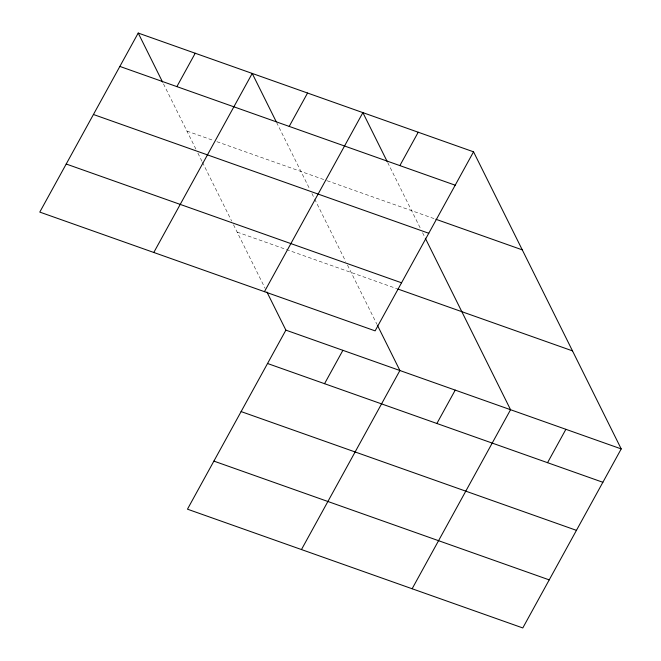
<?xml version="1.0" encoding="UTF-8"?>
<svg xmlns="http://www.w3.org/2000/svg" width="661" height="661" viewBox="0 0 661 661"><rect width="100%" height="100%" fill="white"/><g stroke="black" fill="none" stroke-linecap="round" stroke-linejoin="round"><path stroke-width="0.5" stroke-dasharray="3.31 2.48" d="M186.939 131.085L213.032 140.33M216.899 141.694L326.195 180.412M327.162 180.759L434.913 218.915M237.15 232.094L285.461 249.205M286.428 249.552L396.79 288.642M387.701 162.556L420.743 229.036M422.569 232.705L424.849 237.299M276.587 122.45L310.083 189.839M311.909 193.508L314.19 198.102M314.653 199.019L345.686 261.459M347.512 265.135L376.886 324.221M163.482 83.881L196.069 149.452M197.895 153.129L202.002 161.391M202.464 162.309L231.672 221.08M233.498 224.748L265.127 288.378"/><path stroke-width="0.99" d="M138.207 33.05L39.784 212.09L375.118 330.864L473.54 151.823L138.207 33.05L162.573 82.071M176.875 86.608L195.218 53.244M153.798 252.469L252.221 73.437L276.141 121.541M289.212 126.4L307.555 93.027M264.458 291.666L362.881 112.626L387.247 161.648M266.928 292.013L285.882 330.136L187.46 509.177L522.793 627.95L621.216 448.91L473.54 151.823M399.872 165.597L418.215 132.225M324.543 383.694L342.894 350.33M301.466 549.555L399.897 370.515L377.34 325.129M436.88 423.486L455.231 390.114M412.134 588.753L510.556 409.713L425.312 238.216M547.548 462.683L565.89 429.311M119.864 66.422L455.198 185.196M435.88 219.262L522.273 249.866M93.441 114.493L428.774 233.267M66.207 164.019L401.541 282.792M397.757 288.981L572.484 350.875M285.882 330.136L621.216 448.91M267.54 363.5L602.873 482.282M241.108 411.58L576.45 530.353M213.883 461.105L549.217 579.879"/></g></svg>
